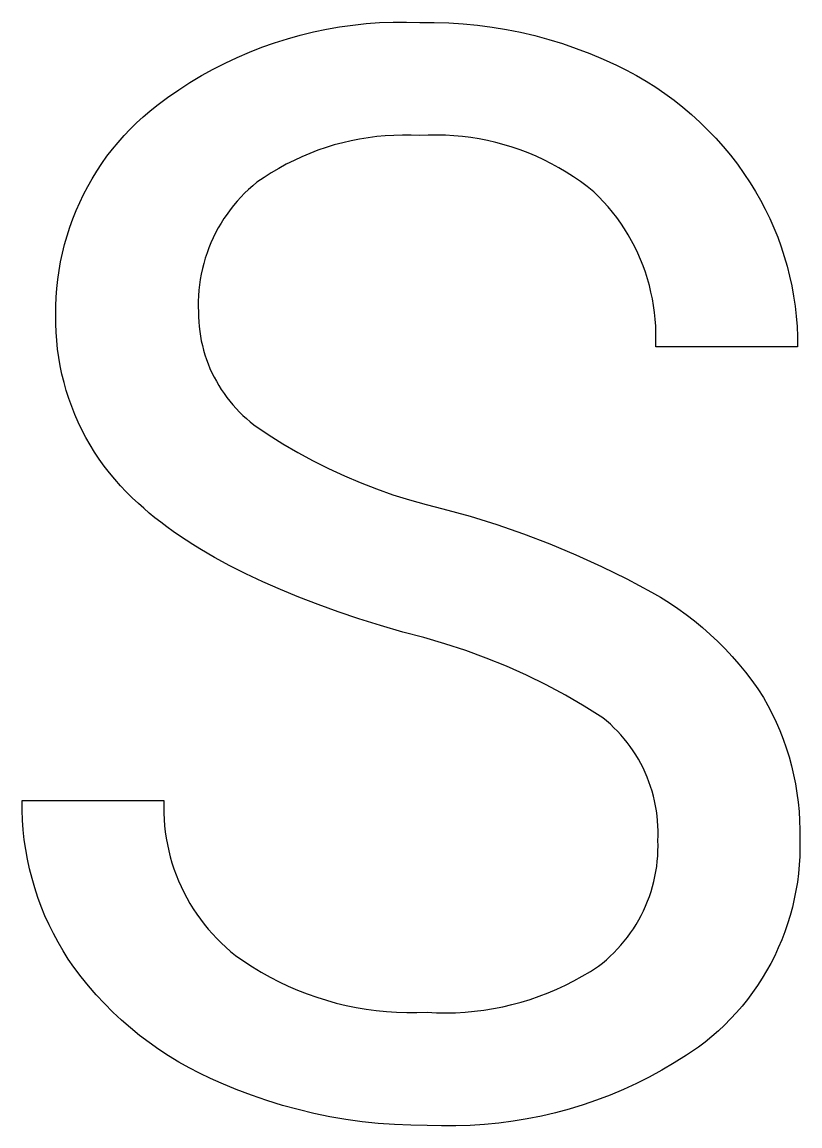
# Model space of a CAD drawing. Header units: millimetres. Extents: x 4001 to 9794, y -321 to 3726.
# Drawn here: x 8639.65 to 8664.27, y -61.88 to -26.95 of the extents above; entities that cross this region are included whole.
import ezdxf

# ---------------------------------------------------------------- set-up
doc = ezdxf.new("R2010")
doc.units = ezdxf.units.MM
doc.header["$MEASUREMENT"] = 0
doc.layers.add('Domyślny', color=7, linetype='Continuous', true_color=0x000000)

msp = doc.modelspace()

# ---------------------------------------------------------------- linework, layer by layer
at = {"layer": 'Domyślny'}
for p, q in [((8648.868, -27.264), (8649.283, -27.178)), ((8649.283, -27.178), (8649.7, -27.105)), ((8649.7, -27.105), (8650.12, -27.047)), ((8650.12, -27.047), (8650.542, -27.002)), ((8650.542, -27.002), (8650.965, -26.972)), ((8650.965, -26.972), (8651.389, -26.956)), ((8651.389, -26.956), (8651.813, -26.954)), ((8651.813, -26.954), (8652.236, -26.966)), ((8652.236, -26.966), (8652.695, -26.965)), ((8652.695, -26.965), (8653.154, -26.979)), ((8653.154, -26.979), (8653.612, -27.009)), ((8653.612, -27.009), (8654.068, -27.054)), ((8654.068, -27.054), (8654.523, -27.114)), ((8654.523, -27.114), (8654.976, -27.189)), ((8654.976, -27.189), (8655.425, -27.278)), ((8647.643, -27.606), (8648.047, -27.479)), ((8648.047, -27.479), (8648.456, -27.365)), ((8648.456, -27.365), (8648.868, -27.264)), ((8655.425, -27.278), (8655.872, -27.383)), ((8655.872, -27.383), (8656.315, -27.502)), ((8656.315, -27.502), (8656.754, -27.636)), ((8646.459, -28.069), (8646.848, -27.902)), ((8646.848, -27.902), (8647.243, -27.747)), ((8647.243, -27.747), (8647.643, -27.606)), ((8656.754, -27.636), (8657.188, -27.785)), ((8657.188, -27.785), (8657.617, -27.947)), ((8645.698, -28.442), (8646.075, -28.249)), ((8646.075, -28.249), (8646.459, -28.069)), ((8657.617, -27.947), (8658.04, -28.124)), ((8658.04, -28.124), (8658.458, -28.315)), ((8645.327, -28.648), (8645.698, -28.442)), ((8658.458, -28.315), (8658.778, -28.473)), ((8658.778, -28.473), (8659.092, -28.642)), ((8644.607, -29.096), (8644.963, -28.866)), ((8644.963, -28.866), (8645.327, -28.648)), ((8659.092, -28.642), (8659.4, -28.823)), ((8659.4, -28.823), (8659.701, -29.014)), ((8644.258, -29.337), (8644.607, -29.096)), ((8659.701, -29.014), (8659.996, -29.215)), ((8659.996, -29.215), (8660.284, -29.426)), ((8643.697, -29.767), (8643.918, -29.59)), ((8643.918, -29.59), (8644.258, -29.337)), ((8660.284, -29.426), (8660.564, -29.648)), ((8660.564, -29.648), (8660.836, -29.879)), ((8643.274, -30.143), (8643.483, -29.951)), ((8643.483, -29.951), (8643.697, -29.767)), ((8660.836, -29.879), (8661.1, -30.119)), ((8642.878, -30.547), (8643.073, -30.341)), ((8643.073, -30.341), (8643.274, -30.143)), ((8661.1, -30.119), (8661.355, -30.368)), ((8661.355, -30.368), (8661.602, -30.626)), ((8642.691, -30.759), (8642.878, -30.547)), ((8650.062, -30.709), (8649.796, -30.771)), ((8650.331, -30.656), (8650.062, -30.709)), ((8650.6, -30.613), (8650.331, -30.656)), ((8650.872, -30.578), (8650.6, -30.613)), ((8651.144, -30.553), (8650.872, -30.578)), ((8651.417, -30.537), (8651.144, -30.553)), ((8651.69, -30.53), (8651.417, -30.537)), ((8651.963, -30.533), (8651.69, -30.53)), ((8652.236, -30.545), (8651.963, -30.533)), ((8652.506, -30.532), (8652.236, -30.545)), ((8652.775, -30.529), (8652.506, -30.532)), ((8653.045, -30.535), (8652.775, -30.529)), ((8653.314, -30.55), (8653.045, -30.535)), ((8653.583, -30.574), (8653.314, -30.55)), ((8653.85, -30.608), (8653.583, -30.574)), ((8654.116, -30.651), (8653.85, -30.608)), ((8654.381, -30.702), (8654.116, -30.651)), ((8654.644, -30.763), (8654.381, -30.702)), ((8661.602, -30.626), (8661.839, -30.893)), ((8642.338, -31.201), (8642.511, -30.977)), ((8642.511, -30.977), (8642.691, -30.759)), ((8649.012, -31.01), (8648.757, -31.108)), ((8649.271, -30.922), (8649.012, -31.01)), ((8649.532, -30.842), (8649.271, -30.922)), ((8649.796, -30.771), (8649.532, -30.842)), ((8654.904, -30.833), (8654.644, -30.763)), ((8655.162, -30.911), (8654.904, -30.833)), ((8655.417, -30.999), (8655.162, -30.911)), ((8655.669, -31.095), (8655.417, -30.999)), ((8661.839, -30.893), (8662.067, -31.168)), ((8642.174, -31.431), (8642.338, -31.201)), ((8648.256, -31.328), (8648.012, -31.451)), ((8648.505, -31.214), (8648.256, -31.328)), ((8648.757, -31.108), (8648.505, -31.214)), ((8655.917, -31.199), (8655.669, -31.095)), ((8656.162, -31.312), (8655.917, -31.199)), ((8656.403, -31.434), (8656.162, -31.312)), ((8662.067, -31.168), (8662.286, -31.45)), ((8641.869, -31.908), (8642.017, -31.667)), ((8642.017, -31.667), (8642.174, -31.431)), ((8647.537, -31.721), (8647.307, -31.868)), ((8647.772, -31.582), (8647.537, -31.721)), ((8648.012, -31.451), (8647.772, -31.582)), ((8656.639, -31.563), (8656.403, -31.434)), ((8656.871, -31.7), (8656.639, -31.563)), ((8657.098, -31.846), (8656.871, -31.7)), ((8662.286, -31.45), (8662.494, -31.74)), ((8662.494, -31.74), (8662.692, -32.037)), ((8641.729, -32.154), (8641.869, -31.908)), ((8647.081, -32.023), (8646.948, -32.134)), ((8647.307, -31.868), (8647.081, -32.023)), ((8657.32, -31.999), (8657.098, -31.846)), ((8657.537, -32.159), (8657.32, -31.999)), ((8662.692, -32.037), (8662.861, -32.311)), ((8641.474, -32.659), (8641.597, -32.404)), ((8641.597, -32.404), (8641.729, -32.154)), ((8646.694, -32.369), (8646.573, -32.493)), ((8646.819, -32.249), (8646.694, -32.369)), ((8646.948, -32.134), (8646.819, -32.249)), ((8657.748, -32.327), (8657.537, -32.159)), ((8657.903, -32.479), (8657.748, -32.327)), ((8662.861, -32.311), (8663.021, -32.591)), ((8641.36, -32.918), (8641.474, -32.659)), ((8646.345, -32.753), (8646.238, -32.889)), ((8646.457, -32.621), (8646.345, -32.753)), ((8646.573, -32.493), (8646.457, -32.621)), ((8658.053, -32.637), (8657.903, -32.479)), ((8658.198, -32.8), (8658.053, -32.637)), ((8658.336, -32.968), (8658.198, -32.8)), ((8663.021, -32.591), (8663.171, -32.876)), ((8641.255, -33.181), (8641.36, -32.918)), ((8646.038, -33.172), (8645.946, -33.319)), ((8646.136, -33.029), (8646.038, -33.172)), ((8646.238, -32.889), (8646.136, -33.029)), ((8658.469, -33.14), (8658.336, -32.968)), ((8658.596, -33.317), (8658.469, -33.14)), ((8663.171, -32.876), (8663.311, -33.165)), ((8663.311, -33.165), (8663.441, -33.46)), ((8641.073, -33.716), (8641.159, -33.447)), ((8641.159, -33.447), (8641.255, -33.181)), ((8645.859, -33.468), (8645.777, -33.621)), ((8645.946, -33.319), (8645.859, -33.468)), ((8658.716, -33.498), (8658.596, -33.317)), ((8658.83, -33.683), (8658.716, -33.498)), ((8663.441, -33.46), (8663.562, -33.759)), ((8640.995, -33.988), (8641.073, -33.716)), ((8645.701, -33.776), (8645.629, -33.934)), ((8645.777, -33.621), (8645.701, -33.776)), ((8658.938, -33.872), (8658.83, -33.683)), ((8659.039, -34.065), (8658.938, -33.872)), ((8663.562, -33.759), (8663.672, -34.061)), ((8640.927, -34.263), (8640.995, -33.988)), ((8645.564, -34.094), (8645.504, -34.257)), ((8645.629, -33.934), (8645.564, -34.094)), ((8659.133, -34.261), (8659.039, -34.065)), ((8663.672, -34.061), (8663.772, -34.367)), ((8640.82, -34.818), (8640.869, -34.54)), ((8640.869, -34.54), (8640.927, -34.263)), ((8645.45, -34.421), (8645.401, -34.587)), ((8645.504, -34.257), (8645.45, -34.421)), ((8659.221, -34.46), (8659.133, -34.261)), ((8659.302, -34.662), (8659.221, -34.46)), ((8663.772, -34.367), (8663.862, -34.677)), ((8640.781, -35.098), (8640.82, -34.818)), ((8645.359, -34.755), (8645.322, -34.924)), ((8645.401, -34.587), (8645.359, -34.755)), ((8659.375, -34.867), (8659.302, -34.662)), ((8659.442, -35.074), (8659.375, -34.867)), ((8663.862, -34.677), (8663.941, -34.989)), ((8640.751, -35.38), (8640.781, -35.098)), ((8645.266, -35.266), (8645.248, -35.438)), ((8645.291, -35.094), (8645.266, -35.266)), ((8645.322, -34.924), (8645.291, -35.094)), ((8659.501, -35.284), (8659.442, -35.074)), ((8663.941, -34.989), (8664.009, -35.303)), ((8640.731, -35.662), (8640.751, -35.38)), ((8645.235, -35.611), (8645.228, -35.784)), ((8645.248, -35.438), (8645.235, -35.611)), ((8659.553, -35.495), (8659.501, -35.284)), ((8659.598, -35.708), (8659.553, -35.495)), ((8664.009, -35.303), (8664.067, -35.62)), ((8664.067, -35.62), (8664.114, -35.939)), ((8640.72, -36.228), (8640.721, -35.945)), ((8640.721, -35.945), (8640.731, -35.662)), ((8645.228, -35.784), (8645.227, -35.957)), ((8645.227, -35.957), (8645.232, -36.13)), ((8659.635, -35.922), (8659.598, -35.708)), ((8659.665, -36.138), (8659.635, -35.922)), ((8664.114, -35.939), (8664.15, -36.259)), ((8640.72, -36.496), (8640.72, -36.228)), ((8645.232, -36.13), (8645.234, -36.282)), ((8645.234, -36.282), (8645.242, -36.434)), ((8659.687, -36.354), (8659.665, -36.138)), ((8664.15, -36.259), (8664.175, -36.58)), ((8640.729, -36.764), (8640.72, -36.496)), ((8645.242, -36.434), (8645.254, -36.586)), ((8645.254, -36.586), (8645.272, -36.738)), ((8659.702, -36.571), (8659.687, -36.354)), ((8659.71, -36.789), (8659.702, -36.571)), ((8664.175, -36.58), (8664.19, -36.902)), ((8640.748, -37.032), (8640.729, -36.764)), ((8645.272, -36.738), (8645.295, -36.888)), ((8645.295, -36.888), (8645.323, -37.038)), ((8659.702, -37.224), (8659.709, -37.006)), ((8659.709, -37.006), (8659.71, -36.789)), ((8664.19, -36.902), (8664.193, -37.224)), ((8640.776, -37.299), (8640.748, -37.032)), ((8640.812, -37.565), (8640.776, -37.299)), ((8645.323, -37.038), (8645.356, -37.187)), ((8645.356, -37.187), (8645.394, -37.334)), ((8645.394, -37.334), (8645.437, -37.481)), ((8664.193, -37.224), (8659.702, -37.224)), ((8640.859, -37.83), (8640.812, -37.565)), ((8645.437, -37.481), (8645.485, -37.625)), ((8645.485, -37.625), (8645.538, -37.768)), ((8640.914, -38.093), (8640.859, -37.83)), ((8645.538, -37.768), (8645.596, -37.909)), ((8645.596, -37.909), (8645.659, -38.048)), ((8645.659, -38.048), (8645.727, -38.185)), ((8640.978, -38.354), (8640.914, -38.093)), ((8641.051, -38.612), (8640.978, -38.354)), ((8645.727, -38.185), (8645.799, -38.319)), ((8645.799, -38.319), (8645.875, -38.451)), ((8641.133, -38.868), (8641.051, -38.612)), ((8645.875, -38.451), (8645.956, -38.58)), ((8645.956, -38.58), (8646.042, -38.706)), ((8646.042, -38.706), (8646.131, -38.829)), ((8641.224, -39.121), (8641.133, -38.868)), ((8646.131, -38.829), (8646.225, -38.949)), ((8646.225, -38.949), (8646.323, -39.066)), ((8646.323, -39.066), (8646.425, -39.18)), ((8641.323, -39.37), (8641.224, -39.121)), ((8641.431, -39.616), (8641.323, -39.37)), ((8646.425, -39.18), (8646.53, -39.29)), ((8646.53, -39.29), (8646.64, -39.396)), ((8646.64, -39.396), (8646.753, -39.498)), ((8641.547, -39.858), (8641.431, -39.616)), ((8646.753, -39.498), (8646.869, -39.597)), ((8646.869, -39.597), (8646.989, -39.691)), ((8646.989, -39.691), (8647.443, -39.999)), ((8641.672, -40.096), (8641.547, -39.858)), ((8641.805, -40.329), (8641.672, -40.096)), ((8647.443, -39.999), (8647.907, -40.292)), ((8641.946, -40.558), (8641.805, -40.329)), ((8647.907, -40.292), (8648.38, -40.569)), ((8642.094, -40.782), (8641.946, -40.558)), ((8642.25, -41), (8642.094, -40.782)), ((8648.38, -40.569), (8648.862, -40.832)), ((8648.862, -40.832), (8649.352, -41.079)), ((8642.414, -41.213), (8642.25, -41)), ((8649.352, -41.079), (8649.849, -41.31)), ((8642.585, -41.42), (8642.414, -41.213)), ((8642.763, -41.621), (8642.585, -41.42)), ((8649.849, -41.31), (8650.354, -41.525)), ((8650.354, -41.525), (8650.866, -41.724)), ((8642.947, -41.816), (8642.763, -41.621)), ((8643.139, -42.005), (8642.947, -41.816)), ((8650.866, -41.724), (8651.383, -41.906)), ((8651.383, -41.906), (8651.906, -42.072)), ((8643.336, -42.187), (8643.139, -42.005)), ((8643.503, -42.337), (8643.336, -42.187)), ((8651.906, -42.072), (8652.434, -42.221)), ((8652.434, -42.221), (8652.967, -42.353)), ((8643.675, -42.486), (8643.503, -42.337)), ((8643.854, -42.633), (8643.675, -42.486)), ((8652.967, -42.353), (8653.826, -42.59)), ((8653.826, -42.59), (8654.678, -42.854)), ((8644.039, -42.779), (8643.854, -42.633)), ((8644.23, -42.923), (8644.039, -42.779)), ((8644.427, -43.066), (8644.23, -42.923)), ((8654.678, -42.854), (8655.52, -43.145)), ((8644.631, -43.207), (8644.427, -43.066)), ((8644.84, -43.347), (8644.631, -43.207)), ((8655.52, -43.145), (8656.354, -43.462)), ((8645.055, -43.485), (8644.84, -43.347)), ((8645.277, -43.622), (8645.055, -43.485)), ((8645.738, -43.891), (8645.277, -43.622)), ((8656.354, -43.462), (8657.176, -43.805)), ((8646.224, -44.155), (8645.738, -43.891)), ((8657.176, -43.805), (8657.988, -44.174)), ((8646.735, -44.412), (8646.224, -44.155)), ((8657.988, -44.174), (8658.788, -44.569)), ((8647.27, -44.664), (8646.735, -44.412)), ((8647.829, -44.909), (8647.27, -44.664)), ((8658.788, -44.569), (8659.574, -44.988)), ((8648.413, -45.149), (8647.829, -44.909)), ((8659.574, -44.988), (8659.857, -45.152)), ((8649.021, -45.383), (8648.413, -45.149)), ((8649.653, -45.61), (8649.021, -45.383)), ((8659.857, -45.152), (8660.134, -45.326)), ((8660.134, -45.326), (8660.406, -45.509)), ((8650.311, -45.832), (8649.653, -45.61)), ((8660.406, -45.509), (8660.671, -45.7)), ((8660.671, -45.7), (8660.93, -45.9)), ((8650.992, -46.048), (8650.311, -45.832)), ((8651.698, -46.258), (8650.992, -46.048)), ((8660.93, -45.9), (8661.183, -46.109)), ((8652.369, -46.427), (8651.698, -46.258)), ((8653.033, -46.62), (8652.369, -46.427)), ((8661.183, -46.109), (8661.428, -46.325)), ((8661.428, -46.325), (8661.666, -46.549)), ((8653.691, -46.835), (8653.033, -46.62)), ((8661.666, -46.549), (8661.897, -46.782)), ((8661.897, -46.782), (8662.12, -47.021)), ((8654.34, -47.073), (8653.691, -46.835)), ((8654.981, -47.334), (8654.34, -47.073)), ((8662.12, -47.021), (8662.335, -47.268)), ((8655.612, -47.616), (8654.981, -47.334)), ((8662.335, -47.268), (8662.542, -47.521)), ((8656.233, -47.921), (8655.612, -47.616)), ((8662.542, -47.521), (8662.74, -47.781)), ((8662.74, -47.781), (8662.93, -48.048)), ((8656.843, -48.247), (8656.233, -47.921)), ((8662.93, -48.048), (8663.111, -48.32)), ((8657.442, -48.594), (8656.843, -48.247)), ((8663.111, -48.32), (8663.254, -48.576)), ((8658.028, -48.962), (8657.442, -48.594)), ((8663.254, -48.576), (8663.389, -48.837)), ((8663.389, -48.837), (8663.514, -49.102)), ((8658.149, -49.063), (8658.028, -48.962)), ((8658.268, -49.168), (8658.149, -49.063)), ((8658.382, -49.277), (8658.268, -49.168)), ((8663.514, -49.102), (8663.629, -49.371)), ((8658.493, -49.389), (8658.382, -49.277)), ((8658.6, -49.506), (8658.493, -49.389)), ((8658.703, -49.626), (8658.6, -49.506)), ((8663.629, -49.371), (8663.736, -49.644)), ((8658.802, -49.749), (8658.703, -49.626)), ((8658.897, -49.876), (8658.802, -49.749)), ((8658.987, -50.005), (8658.897, -49.876)), ((8663.736, -49.644), (8663.833, -49.92)), ((8663.833, -49.92), (8663.921, -50.2)), ((8659.073, -50.138), (8658.987, -50.005)), ((8659.154, -50.274), (8659.073, -50.138)), ((8659.231, -50.412), (8659.154, -50.274)), ((8663.921, -50.2), (8663.998, -50.483)), ((8659.303, -50.553), (8659.231, -50.412)), ((8659.37, -50.696), (8659.303, -50.553)), ((8663.998, -50.483), (8664.066, -50.768)), ((8659.432, -50.841), (8659.37, -50.696)), ((8659.489, -50.989), (8659.432, -50.841)), ((8664.066, -50.768), (8664.124, -51.055)), ((8659.542, -51.138), (8659.489, -50.989)), ((8659.589, -51.289), (8659.542, -51.138)), ((8659.631, -51.441), (8659.589, -51.289)), ((8664.124, -51.055), (8664.173, -51.344)), ((8639.652, -51.89), (8639.651, -51.578)), ((8639.651, -51.578), (8644.138, -51.578)), ((8644.138, -51.578), (8644.134, -51.778)), ((8659.668, -51.595), (8659.631, -51.441)), ((8659.699, -51.75), (8659.668, -51.595)), ((8664.173, -51.344), (8664.211, -51.634)), ((8664.211, -51.634), (8664.239, -51.926)), ((8639.664, -52.202), (8639.652, -51.89)), ((8644.134, -51.778), (8644.136, -51.978)), ((8644.136, -51.978), (8644.145, -52.179)), ((8659.726, -51.906), (8659.699, -51.75)), ((8659.747, -52.063), (8659.726, -51.906)), ((8664.239, -51.926), (8664.257, -52.219)), ((8639.687, -52.514), (8639.664, -52.202)), ((8644.145, -52.179), (8644.16, -52.378)), ((8644.16, -52.378), (8644.183, -52.577)), ((8659.762, -52.22), (8659.747, -52.063)), ((8659.773, -52.378), (8659.762, -52.22)), ((8659.778, -52.536), (8659.773, -52.378)), ((8664.257, -52.219), (8664.265, -52.512)), ((8639.721, -52.824), (8639.687, -52.514)), ((8644.183, -52.577), (8644.212, -52.776)), ((8659.772, -52.852), (8659.777, -52.694)), ((8659.777, -52.694), (8659.778, -52.536)), ((8664.265, -52.512), (8664.263, -52.805)), ((8639.766, -53.133), (8639.721, -52.824)), ((8644.212, -52.776), (8644.248, -52.973)), ((8644.248, -52.973), (8644.29, -53.169)), ((8659.775, -53.015), (8659.772, -52.852)), ((8659.773, -53.178), (8659.775, -53.015)), ((8664.266, -53.077), (8664.26, -53.348)), ((8664.263, -52.805), (8664.266, -53.077)), ((8639.822, -53.44), (8639.766, -53.133)), ((8644.29, -53.169), (8644.339, -53.363)), ((8644.339, -53.363), (8644.395, -53.555)), ((8659.752, -53.504), (8659.765, -53.341)), ((8659.765, -53.341), (8659.773, -53.178)), ((8664.26, -53.348), (8664.244, -53.62)), ((8639.888, -53.746), (8639.822, -53.44)), ((8639.965, -54.048), (8639.888, -53.746)), ((8644.395, -53.555), (8644.457, -53.746)), ((8644.457, -53.746), (8644.525, -53.934)), ((8659.708, -53.827), (8659.733, -53.666)), ((8659.733, -53.666), (8659.752, -53.504)), ((8664.244, -53.62), (8664.219, -53.891)), ((8640.052, -54.348), (8639.965, -54.048)), ((8644.525, -53.934), (8644.6, -54.12)), ((8644.6, -54.12), (8644.681, -54.303)), ((8659.643, -54.147), (8659.678, -53.988)), ((8659.678, -53.988), (8659.708, -53.827)), ((8664.219, -53.891), (8664.185, -54.161)), ((8640.15, -54.645), (8640.052, -54.348)), ((8644.681, -54.303), (8644.768, -54.484)), ((8659.503, -54.616), (8659.555, -54.462)), ((8659.555, -54.462), (8659.602, -54.305)), ((8659.602, -54.305), (8659.643, -54.147)), ((8664.141, -54.429), (8664.089, -54.696)), ((8664.185, -54.161), (8664.141, -54.429)), ((8640.258, -54.938), (8640.15, -54.645)), ((8644.768, -54.484), (8644.861, -54.661)), ((8644.861, -54.661), (8644.961, -54.835)), ((8659.384, -54.92), (8659.446, -54.769)), ((8659.446, -54.769), (8659.503, -54.616)), ((8664.089, -54.696), (8664.027, -54.961)), ((8640.376, -55.227), (8640.258, -54.938)), ((8644.961, -54.835), (8645.066, -55.006)), ((8645.066, -55.006), (8645.176, -55.173)), ((8645.176, -55.173), (8645.293, -55.336)), ((8659.244, -55.215), (8659.317, -55.069)), ((8659.317, -55.069), (8659.384, -54.92)), ((8664.027, -54.961), (8663.956, -55.223)), ((8640.504, -55.512), (8640.376, -55.227)), ((8640.643, -55.792), (8640.504, -55.512)), ((8645.293, -55.336), (8645.414, -55.495)), ((8645.414, -55.495), (8645.541, -55.65)), ((8658.997, -55.638), (8659.085, -55.5)), ((8659.085, -55.5), (8659.167, -55.359)), ((8659.167, -55.359), (8659.244, -55.215)), ((8663.876, -55.483), (8663.787, -55.74)), ((8663.956, -55.223), (8663.876, -55.483)), ((8640.79, -56.067), (8640.643, -55.792)), ((8645.541, -55.65), (8645.674, -55.8)), ((8645.674, -55.8), (8645.811, -55.946)), ((8658.809, -55.904), (8658.906, -55.773)), ((8658.906, -55.773), (8658.997, -55.638)), ((8663.787, -55.74), (8663.689, -55.994)), ((8640.948, -56.337), (8640.79, -56.067)), ((8645.811, -55.946), (8645.953, -56.088)), ((8645.953, -56.088), (8646.1, -56.224)), ((8646.1, -56.224), (8646.251, -56.355)), ((8658.494, -56.279), (8658.603, -56.157)), ((8658.603, -56.157), (8658.708, -56.033)), ((8658.708, -56.033), (8658.809, -55.904)), ((8663.689, -55.994), (8663.582, -56.244)), ((8641.114, -56.601), (8640.948, -56.337)), ((8646.251, -56.355), (8646.407, -56.481)), ((8646.407, -56.481), (8646.67, -56.667)), ((8658.141, -56.618), (8658.263, -56.509)), ((8658.263, -56.509), (8658.38, -56.396)), ((8658.38, -56.396), (8658.494, -56.279)), ((8663.467, -56.491), (8663.344, -56.733)), ((8663.582, -56.244), (8663.467, -56.491)), ((8641.29, -56.859), (8641.114, -56.601)), ((8641.516, -57.158), (8641.29, -56.859)), ((8646.67, -56.667), (8646.94, -56.843)), ((8646.94, -56.843), (8647.216, -57.009)), ((8657.635, -56.987), (8657.888, -56.824)), ((8657.888, -56.824), (8658.016, -56.723)), ((8658.016, -56.723), (8658.141, -56.618)), ((8663.344, -56.733), (8663.212, -56.971)), ((8641.753, -57.45), (8641.516, -57.158)), ((8647.216, -57.009), (8647.497, -57.167)), ((8647.497, -57.167), (8647.784, -57.314)), ((8657.114, -57.287), (8657.377, -57.141)), ((8657.377, -57.141), (8657.635, -56.987)), ((8663.073, -57.205), (8662.925, -57.433)), ((8663.212, -56.971), (8663.073, -57.205)), ((8641.999, -57.733), (8641.753, -57.45)), ((8647.784, -57.314), (8648.075, -57.452)), ((8648.075, -57.452), (8648.371, -57.58)), ((8648.371, -57.58), (8648.671, -57.697)), ((8656.296, -57.667), (8656.573, -57.55)), ((8656.573, -57.55), (8656.846, -57.423)), ((8656.846, -57.423), (8657.114, -57.287)), ((8662.925, -57.433), (8662.769, -57.656)), ((8642.255, -58.007), (8641.999, -57.733)), ((8648.671, -57.697), (8648.975, -57.805)), ((8648.975, -57.805), (8649.282, -57.902)), ((8649.282, -57.902), (8649.593, -57.988)), ((8655.153, -58.039), (8655.443, -57.961)), ((8655.443, -57.961), (8655.731, -57.873)), ((8655.731, -57.873), (8656.015, -57.775)), ((8656.015, -57.775), (8656.296, -57.667)), ((8662.606, -57.874), (8662.436, -58.086)), ((8662.769, -57.656), (8662.606, -57.874)), ((8642.521, -58.273), (8642.255, -58.007)), ((8642.795, -58.529), (8642.521, -58.273)), ((8649.593, -57.988), (8649.906, -58.064)), ((8649.906, -58.064), (8650.222, -58.129)), ((8650.222, -58.129), (8650.539, -58.184)), ((8650.539, -58.184), (8650.859, -58.227)), ((8650.859, -58.227), (8651.179, -58.26)), ((8651.179, -58.26), (8651.501, -58.282)), ((8651.501, -58.282), (8651.823, -58.293)), ((8651.823, -58.293), (8652.145, -58.292)), ((8652.145, -58.292), (8652.467, -58.281)), ((8652.467, -58.281), (8652.768, -58.296)), ((8652.768, -58.296), (8653.068, -58.3)), ((8653.068, -58.3), (8653.369, -58.294)), ((8653.369, -58.294), (8653.669, -58.277)), ((8653.669, -58.277), (8653.969, -58.25)), ((8653.969, -58.25), (8654.267, -58.213)), ((8654.267, -58.213), (8654.564, -58.165)), ((8654.564, -58.165), (8654.86, -58.107)), ((8654.86, -58.107), (8655.153, -58.039)), ((8662.258, -58.291), (8662.073, -58.491)), ((8662.436, -58.086), (8662.258, -58.291)), ((8643.078, -58.776), (8642.795, -58.529)), ((8662.073, -58.491), (8661.882, -58.684)), ((8643.369, -59.013), (8643.078, -58.776)), ((8643.668, -59.24), (8643.369, -59.013)), ((8661.684, -58.871), (8661.479, -59.05)), ((8661.882, -58.684), (8661.684, -58.871)), ((8643.975, -59.456), (8643.668, -59.24)), ((8661.269, -59.223), (8661.053, -59.388)), ((8661.479, -59.05), (8661.269, -59.223)), ((8644.289, -59.662), (8643.975, -59.456)), ((8644.61, -59.857), (8644.289, -59.662)), ((8660.676, -59.643), (8660.291, -59.886)), ((8661.053, -59.388), (8660.676, -59.643)), ((8644.937, -60.041), (8644.61, -59.857)), ((8645.27, -60.213), (8644.937, -60.041)), ((8660.291, -59.886), (8659.898, -60.115)), ((8645.61, -60.374), (8645.27, -60.213)), ((8645.954, -60.523), (8645.61, -60.374)), ((8659.498, -60.332), (8659.091, -60.535)), ((8659.898, -60.115), (8659.498, -60.332)), ((8646.429, -60.722), (8645.954, -60.523)), ((8646.911, -60.906), (8646.429, -60.722)), ((8658.678, -60.725), (8658.258, -60.901)), ((8659.091, -60.535), (8658.678, -60.725)), ((8647.398, -61.074), (8646.911, -60.906)), ((8647.89, -61.226), (8647.398, -61.074)), ((8657.833, -61.062), (8657.402, -61.21)), ((8658.258, -60.901), (8657.833, -61.062)), ((8648.387, -61.362), (8647.89, -61.226)), ((8648.888, -61.482), (8648.387, -61.362)), ((8656.528, -61.462), (8656.085, -61.566)), ((8656.967, -61.343), (8656.528, -61.462)), ((8657.402, -61.21), (8656.967, -61.343)), ((8649.393, -61.585), (8648.888, -61.482)), ((8649.901, -61.672), (8649.393, -61.585)), ((8650.411, -61.743), (8649.901, -61.672)), ((8650.923, -61.797), (8650.411, -61.743)), ((8651.437, -61.835), (8650.923, -61.797)), ((8654.739, -61.789), (8654.286, -61.833)), ((8655.19, -61.729), (8654.739, -61.789)), ((8655.639, -61.655), (8655.19, -61.729)), ((8656.085, -61.566), (8655.639, -61.655)), ((8651.952, -61.856), (8651.437, -61.835)), ((8652.467, -61.86), (8651.952, -61.856)), ((8652.922, -61.876), (8652.467, -61.86)), ((8653.377, -61.877), (8652.922, -61.876)), ((8653.832, -61.863), (8653.377, -61.877)), ((8654.286, -61.833), (8653.832, -61.863))]:
    msp.add_line(p, q, dxfattribs=at)

doc.saveas('drawing.dxf')
